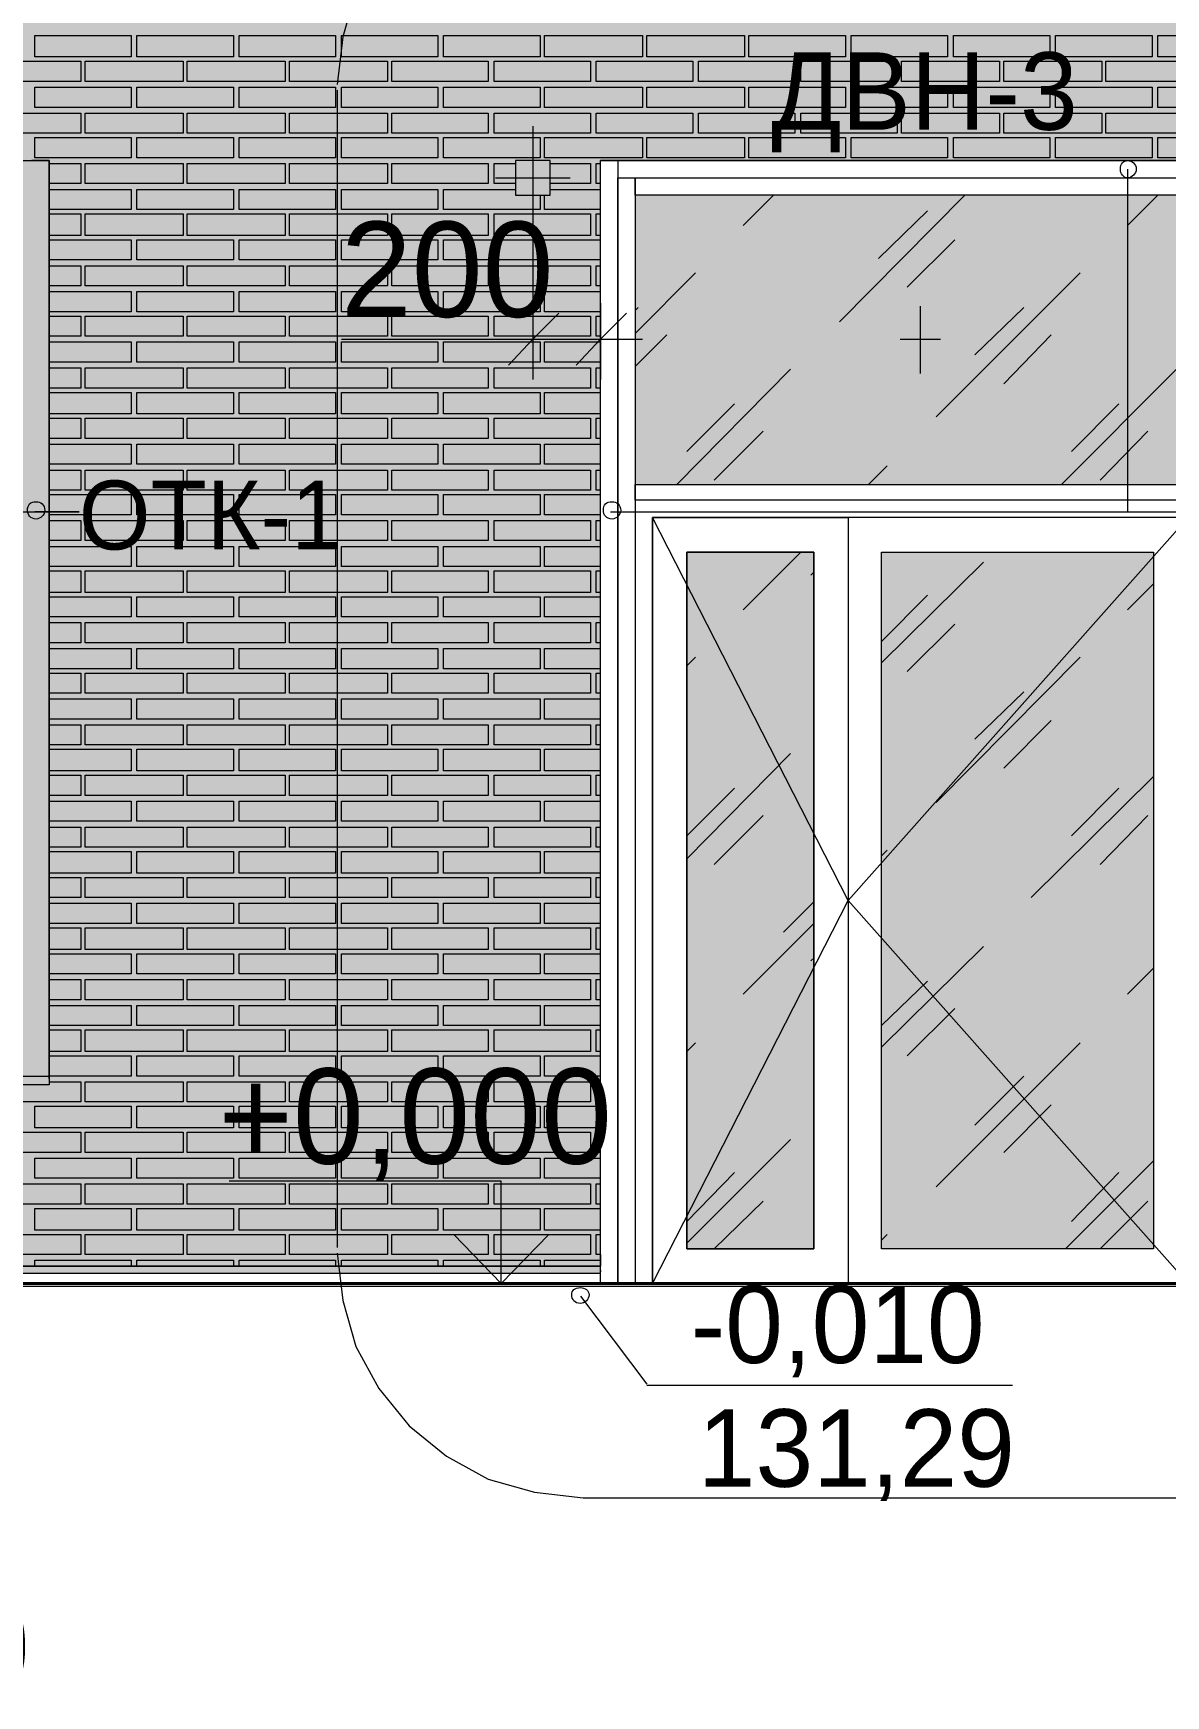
# Model space of a CAD drawing. Header units: millimetres. Extents: x -28928 to 100580, y -22867 to 36490.
# Drawn here: x 43596 to 46924, y -5976 to -1090 of the extents above; entities that cross this region are included whole.
import ezdxf

# ---------------------------------------------------------------- set-up
doc = ezdxf.new("R2010")
doc.units = ezdxf.units.MM
doc.layers.add('PDF _Геометрия', color=7, linetype='Continuous', true_color=0x8f8e8d)
doc.layers.add('PDF _Сплошная заливка', color=7, linetype='Continuous', true_color=0xffffff)
doc.layers.add('PDF _Текст', color=7, linetype='Continuous')

msp = doc.modelspace()

# ---------------------------------------------------------------- hatches: boundary and pattern name
at = {"layer": 'PDF _Сплошная заливка', "true_color": 0xdcd6cf, "transparency": 33554559}
h = msp.add_hatch(color=254, dxfattribs=at)
h.paths.add_polyline_path([(29617.6, 1544.1), (29617.6, 9028.4), (29486.4, 9028.4), (29486.4, 1544.1)])
h.paths.add_polyline_path([(47137.2, -1464), (47137.2, -4713.2), (55763.7, -4713.2), (55763.7, 1455.3), (29617.6, 1455.3), (29617.6, 1523), (29486.4, 1523), (29486.4, -4713.2), (45263, -4713.2), (45263, -1464)])
at = {"layer": 'PDF _Сплошная заливка', "true_color": 0xa48f7a, "transparency": 33554559}
h = msp.add_hatch(color=252, dxfattribs=at)
h.paths.add_polyline_path([(-7486.3, -4734.3), (-7486.3, -4713.2), (-9576.3, -4713.2), (-9576.3, -4734.3)])
h.paths.add_polyline_path([(-7168.9, -4713.2), (-7168.9, -4734.3), (45263, -4734.3), (45263, -4713.2)])

# ---------------------------------------------------------------- linework, layer by layer
at = {"layer": 'PDF _Геометрия', "color": 7, "lineweight": 9}
for points in [[(45263, -4713.2), (-7168.9, -4713.2), (4931.1, -4713.2), (-7168.9, -4713.2), (4931.1, -4713.2), (4931.1, 9028.4), (4931.1, -4764)], [(45263, -4679.3), (45263, -4713.2), (29486.4, -4713.2), (45263, -4713.2), (45263, -1464), (47137.2, -1464), (47137.2, -4713.2), (55763.7, -4713.2), (56851.1, -4713.2), (56851.1, -1464), (58251.4, -1464), (58251.4, -4713.2), (59499.5, -4713.2), (59499.5, -2005.5), (60798.4, -2005.5), (60798.4, -4713.2), (70224.5, -4713.2), (70224.5, -1464), (74070.3, -1464), (74070.3, -4713.2), (82294.9, -4713.2), (82316.1, -4713.2), (82316.1, 9028.4)], [(62803.7, -1239.7), (62786.8, -1100.1), (62748.7, -964.7), (62681.1, -837.8), (62592.2, -727.8), (62482.2, -639), (62359.5, -575.5), (62224.1, -533.2), (62080.3, -520.5), (45212.2, -520.5), (45068.4, -533.2), (44933, -575.5), (44810.3, -639), (44700.3, -727.8), (44611.4, -837.8), (44543.7, -964.7), (44505.7, -1100.1), (44488.7, -1239.7)], [(44488.7, -1256.6), (44488.7, -4658.2)], [(45064.1, -1362.4), (45064.1, -1662.8), (45064.1, -1988.6), (45064.1, -2107)], [(41840.3, -1464), (43642.6, -1464), (43642.6, -4163.2), (43642.6, -4087), (43642.6, -2813.6), (43642.6, -1540.1), (43642.6, -1464), (43591.8, -1464)], [(47137.2, -1464), (45263, -1464), (45313.7, -1464), (45313.7, -1540.1), (45313.7, -2441.3), (45313.7, -4764), (45313.7, -2441.3), (45313.7, -1514.7), (45364.5, -1514.7), (45364.5, -2441.3), (45364.5, -4764), (45313.7, -4764), (45263, -4764), (45263, -2441.3), (45263, -1540.1), (45263, -1464)], [(47065.3, -1464), (45339.1, -1464), (45313.7, -1464), (45313.7, -1514.7), (45339.1, -1514.7), (47065.3, -1514.7)], [(43312.6, -1489.3), (43312.6, -2496.3), (43731.4, -2496.3), (43600.3, -2496.3)], [(44954.1, -1514.7), (45174.1, -1514.7)], [(46811.4, -1489.3), (46811.4, -2496.3), (47230.3, -2496.3), (47099.1, -2496.3)], [(45681.8, -1654.3), (45770.7, -1565.5)], [(45965.3, -1937.8), (46333.4, -1565.5)], [(46079.5, -1751.6), (46223.4, -1612)], [(46811.4, -1654.3), (46900.3, -1565.5)], [(46164.1, -1836.3), (46303.7, -1696.6)], [(45364.5, -1971.6), (45542.2, -1794)], [(46248.7, -2217), (46671.8, -1794)], [(45263, -1882.8), (45263, -1988.6), (45263, -2107)], [(45364.5, -1904), (45373, -1895.5)], [(46202.2, -1891.3), (46202.2, -2090.1)], [(46363, -2035.1), (46506.8, -1895.5)], [(44501.4, -1988.6), (44975.3, -1988.6), (45165.7, -1988.6)], [(44945.7, -1988.6), (45385.7, -1988.6)], [(45364.5, -2069), (45457.6, -1975.9)], [(46143, -1988.6), (46261.4, -1988.6)], [(46447.6, -2119.7), (46587.2, -1975.9)], [(45487.2, -2415.9), (45821.4, -2077.4)], [(46616.8, -2415.9), (46955.3, -2077.4)], [(45516.8, -2318.6), (45656.4, -2179)], [(46646.4, -2318.6), (46786.1, -2179)], [(45597.2, -2403.2), (45741.1, -2259.3)], [(46731.1, -2403.2), (46870.7, -2259.3)], [(46049.9, -2415.9), (46104.9, -2360.9)], [(41857.2, -2496.3), (43731.4, -2496.3)], [(45292.6, -2496.3), (47230.3, -2496.3)], [(46989.1, -2513.2), (45990.7, -3638.6), (46989.1, -4764), (46989.1, -2513.2), (45415.3, -2513.2), (45415.3, -4764), (45415.3, -2513.2), (45990.7, -2513.2), (45990.7, -4764), (45415.3, -4764), (45990.7, -3638.6), (45415.3, -2513.2)], [(45681.8, -2784), (45851.1, -2614.7)], [(45880.7, -2682.4), (45889.1, -2674)], [(46088, -2940.5), (46388.4, -2644.3)], [(46811.4, -2784), (46887.6, -2707.8)], [(46088, -2877), (46223.4, -2741.6)], [(46164.1, -2965.9), (46303.7, -2826.3)], [(45516.8, -2949), (45542.2, -2923.6)], [(46248.7, -3350.9), (46671.8, -2923.6)], [(46363, -3164.7), (46506.8, -3025.1)], [(46447.6, -3249.3), (46587.2, -3109.7)], [(45516.8, -3515.9), (45821.4, -3207)], [(45516.8, -3448.2), (45656.4, -3308.6)], [(46528, -3630.1), (46887.6, -3274.7)], [(46646.4, -3448.2), (46786.1, -3308.6)], [(45597.2, -3532.8), (45741.1, -3389)], [(46731.1, -3532.8), (46870.7, -3389)], [(46088, -3507.4), (46104.9, -3490.5)], [(45800.3, -3731.6), (45889.1, -3642.8)], [(45681.8, -3913.6), (45889.1, -3706.3)], [(45880.7, -3816.3), (45889.1, -3807.8)], [(46088, -4070.1), (46388.4, -3774)], [(46811.4, -3913.6), (46887.6, -3837.4)], [(46088, -4006.6), (46223.4, -3875.5)], [(46164.1, -4095.5), (46303.7, -3955.9)], [(45516.8, -4082.8), (45542.2, -4057.4)], [(46248.7, -4480.5), (46671.8, -4057.4)], [(43642.6, -4150.5), (43642.6, -4154.7), (43642.6, -4180.1), (41840.3, -4180.1), (41840.3, -4154.7), (41840.3, -4150.5)], [(41840.3, -4154.7), (43642.6, -4154.7)], [(43642.6, -4171.6), (43642.6, -4175.9)], [(46363, -4298.6), (46506.8, -4154.7)], [(46447.6, -4379), (46587.2, -4239.3)], [(45516.8, -4645.5), (45821.4, -4340.9)], [(45516.8, -4582), (45656.4, -4438.2)], [(46629.5, -4662.4), (46887.6, -4404.3)], [(46646.4, -4582), (46786.1, -4438.2)], [(45364.5, -4764), (45102.2, -4764), (44971.1, -4764), (44971.1, -4463.6), (44171.4, -4463.6)], [(45597.2, -4662.4), (45741.1, -4522.8)], [(46731.1, -4662.4), (46870.7, -4522.8)], [(46088, -4637), (46104.9, -4620.1)], [(44488.7, -4675.1), (44505.7, -4814.7), (44543.7, -4950.1), (44611.4, -5072.8), (44700.3, -5182.8), (44810.3, -5271.6), (44933, -5339.3), (45068.4, -5377.4), (45212.2, -5394.3), (62080.3, -5394.3), (62224.1, -5377.4), (62359.5, -5339.3), (62482.2, -5271.6), (62592.2, -5182.8), (62681.1, -5072.8), (62748.7, -4950.1), (62786.8, -4814.7), (62803.7, -4675.1)], [(-7168.9, -4734.3), (45263, -4734.3), (45263, -4713.2), (29486.4, -4713.2), (29486.4, -5491.6), (29486.4, -5610.1)], [(45263, -4725.9), (45263, -4730.1)], [(-23144.3, -4772.4), (84689.5, -4772.4)], [(45123.4, -4764), (44823, -4764)], [(45203.7, -4802), (45398.4, -5060.1)], [(46473, -5064.3), (45398.4, -5064.3)]]:
    msp.add_lwpolyline(points, dxfattribs=at)
at = {"layer": 'PDF _Геометрия', "lineweight": 9}
for points in [[(43883.7, -1159.3), (43744.1, -1159.3), (43600.3, -1159.3), (43600.3, -1095.9), (43744.1, -1095.9), (43883.7, -1095.9)], [(44184.1, -1159.3), (44044.5, -1159.3), (43900.7, -1159.3), (43900.7, -1095.9), (44044.5, -1095.9), (44184.1, -1095.9)], [(44484.5, -1159.3), (44340.7, -1159.3), (44201.1, -1159.3), (44201.1, -1095.9), (44340.7, -1095.9), (44484.5, -1095.9)], [(44784.9, -1159.3), (44641.1, -1159.3), (44501.4, -1159.3), (44501.4, -1095.9), (44641.1, -1095.9), (44784.9, -1095.9)], [(45085.3, -1159.3), (44941.4, -1159.3), (44801.8, -1159.3), (44801.8, -1095.9), (44941.4, -1095.9), (45085.3, -1095.9)], [(45385.7, -1159.3), (45241.8, -1159.3), (45098, -1159.3), (45098, -1095.9), (45241.8, -1095.9), (45385.7, -1095.9)], [(45686.1, -1159.3), (45542.2, -1159.3), (45398.4, -1159.3), (45398.4, -1095.9), (45542.2, -1095.9), (45686.1, -1095.9)], [(45982.2, -1159.3), (45842.6, -1159.3), (45698.7, -1159.3), (45698.7, -1095.9), (45842.6, -1095.9), (45982.2, -1095.9)], [(46282.6, -1159.3), (46143, -1159.3), (45999.1, -1159.3), (45999.1, -1095.9), (46143, -1095.9), (46282.6, -1095.9)], [(46583, -1159.3), (46439.1, -1159.3), (46299.5, -1159.3), (46299.5, -1095.9), (46439.1, -1095.9), (46583, -1095.9)], [(46883.4, -1159.3), (46739.5, -1159.3), (46599.9, -1159.3), (46599.9, -1095.9), (46739.5, -1095.9), (46883.4, -1095.9)], [(47183.7, -1159.3), (47039.9, -1159.3), (46900.3, -1159.3), (46900.3, -1095.9), (47039.9, -1095.9), (47183.7, -1095.9)], [(43735.7, -1172), (43735.7, -1231.3), (43452.2, -1231.3), (43452.2, -1172)], [(44036.1, -1172), (44036.1, -1231.3), (43748.4, -1231.3), (43748.4, -1172)], [(44336.4, -1172), (44336.4, -1231.3), (44048.7, -1231.3), (44048.7, -1172)], [(44636.8, -1172), (44636.8, -1231.3), (44349.1, -1231.3), (44349.1, -1172)], [(44933, -1172), (44933, -1231.3), (44649.5, -1231.3), (44649.5, -1172)], [(45233.4, -1172), (45233.4, -1231.3), (44949.9, -1231.3), (44949.9, -1172)], [(45533.7, -1172), (45533.7, -1231.3), (45250.3, -1231.3), (45250.3, -1172)], [(45834.1, -1172), (45834.1, -1231.3), (45550.7, -1231.3), (45550.7, -1172)], [(46134.5, -1172), (46134.5, -1231.3), (45851.1, -1231.3), (45851.1, -1172)], [(46434.9, -1172), (46434.9, -1231.3), (46147.2, -1231.3), (46147.2, -1172)], [(46735.3, -1172), (46735.3, -1231.3), (46447.6, -1231.3), (46447.6, -1172)], [(47031.4, -1172), (47031.4, -1231.3), (46748, -1231.3), (46748, -1172)], [(43883.7, -1307.4), (43744.1, -1307.4), (43600.3, -1307.4), (43600.3, -1248.2), (43744.1, -1248.2), (43883.7, -1248.2)], [(44184.1, -1307.4), (44044.5, -1307.4), (43900.7, -1307.4), (43900.7, -1248.2), (44044.5, -1248.2), (44184.1, -1248.2)], [(44484.5, -1307.4), (44340.7, -1307.4), (44201.1, -1307.4), (44201.1, -1248.2), (44340.7, -1248.2), (44484.5, -1248.2)], [(44784.9, -1307.4), (44641.1, -1307.4), (44501.4, -1307.4), (44501.4, -1248.2), (44641.1, -1248.2), (44784.9, -1248.2)], [(45085.3, -1307.4), (44941.4, -1307.4), (44801.8, -1307.4), (44801.8, -1248.2), (44941.4, -1248.2), (45085.3, -1248.2)], [(45385.7, -1307.4), (45241.8, -1307.4), (45098, -1307.4), (45098, -1248.2), (45241.8, -1248.2), (45385.7, -1248.2)], [(45686.1, -1307.4), (45542.2, -1307.4), (45398.4, -1307.4), (45398.4, -1248.2), (45542.2, -1248.2), (45686.1, -1248.2)], [(45982.2, -1307.4), (45842.6, -1307.4), (45698.7, -1307.4), (45698.7, -1248.2), (45842.6, -1248.2), (45982.2, -1248.2)], [(46282.6, -1307.4), (46143, -1307.4), (45999.1, -1307.4), (45999.1, -1248.2), (46143, -1248.2), (46282.6, -1248.2)], [(46583, -1307.4), (46439.1, -1307.4), (46299.5, -1307.4), (46299.5, -1248.2), (46439.1, -1248.2), (46583, -1248.2)], [(46883.4, -1307.4), (46739.5, -1307.4), (46599.9, -1307.4), (46599.9, -1248.2), (46739.5, -1248.2), (46883.4, -1248.2)], [(47183.7, -1307.4), (47039.9, -1307.4), (46900.3, -1307.4), (46900.3, -1248.2), (47039.9, -1248.2), (47183.7, -1248.2)], [(43735.7, -1324.3), (43735.7, -1383.6), (43452.2, -1383.6), (43452.2, -1324.3)], [(44036.1, -1324.3), (44036.1, -1383.6), (43748.4, -1383.6), (43748.4, -1324.3)], [(44336.4, -1324.3), (44336.4, -1383.6), (44048.7, -1383.6), (44048.7, -1324.3)], [(44636.8, -1324.3), (44636.8, -1383.6), (44349.1, -1383.6), (44349.1, -1324.3)], [(44933, -1324.3), (44933, -1383.6), (44649.5, -1383.6), (44649.5, -1324.3)], [(45233.4, -1324.3), (45233.4, -1383.6), (44949.9, -1383.6), (44949.9, -1324.3)], [(45533.7, -1324.3), (45533.7, -1383.6), (45250.3, -1383.6), (45250.3, -1324.3)], [(45834.1, -1324.3), (45834.1, -1383.6), (45550.7, -1383.6), (45550.7, -1324.3)], [(46134.5, -1324.3), (46134.5, -1383.6), (45851.1, -1383.6), (45851.1, -1324.3)], [(46434.9, -1324.3), (46434.9, -1383.6), (46147.2, -1383.6), (46147.2, -1324.3)], [(46735.3, -1324.3), (46735.3, -1383.6), (46447.6, -1383.6), (46447.6, -1324.3)], [(47031.4, -1324.3), (47031.4, -1383.6), (46748, -1383.6), (46748, -1324.3)], [(43883.7, -1455.5), (43744.1, -1455.5), (43600.3, -1455.5), (43600.3, -1396.3), (43744.1, -1396.3), (43883.7, -1396.3)], [(44184.1, -1455.5), (44044.5, -1455.5), (43900.7, -1455.5), (43900.7, -1396.3), (44044.5, -1396.3), (44184.1, -1396.3)], [(44484.5, -1455.5), (44340.7, -1455.5), (44201.1, -1455.5), (44201.1, -1396.3), (44340.7, -1396.3), (44484.5, -1396.3)], [(44784.9, -1455.5), (44641.1, -1455.5), (44501.4, -1455.5), (44501.4, -1396.3), (44641.1, -1396.3), (44784.9, -1396.3)], [(45085.3, -1455.5), (44941.4, -1455.5), (44801.8, -1455.5), (44801.8, -1396.3), (44941.4, -1396.3), (45085.3, -1396.3)], [(45385.7, -1455.5), (45241.8, -1455.5), (45098, -1455.5), (45098, -1396.3), (45241.8, -1396.3), (45385.7, -1396.3)], [(45686.1, -1455.5), (45542.2, -1455.5), (45398.4, -1455.5), (45398.4, -1396.3), (45542.2, -1396.3), (45686.1, -1396.3)], [(45982.2, -1455.5), (45842.6, -1455.5), (45698.7, -1455.5), (45698.7, -1396.3), (45842.6, -1396.3), (45982.2, -1396.3)], [(46282.6, -1455.5), (46143, -1455.5), (45999.1, -1455.5), (45999.1, -1396.3), (46143, -1396.3), (46282.6, -1396.3)], [(46583, -1455.5), (46439.1, -1455.5), (46299.5, -1455.5), (46299.5, -1396.3), (46439.1, -1396.3), (46583, -1396.3)], [(46883.4, -1455.5), (46739.5, -1455.5), (46599.9, -1455.5), (46599.9, -1396.3), (46739.5, -1396.3), (46883.4, -1396.3)], [(47183.7, -1455.5), (47039.9, -1455.5), (46900.3, -1455.5), (46900.3, -1396.3), (47039.9, -1396.3), (47183.7, -1396.3)], [(44036.1, -1472.4), (44036.1, -1531.6), (43748.4, -1531.6), (43748.4, -1472.4)], [(44336.4, -1472.4), (44336.4, -1531.6), (44048.7, -1531.6), (44048.7, -1472.4)], [(44636.8, -1472.4), (44636.8, -1531.6), (44349.1, -1531.6), (44349.1, -1472.4)], [(44933, -1472.4), (44933, -1531.6), (44649.5, -1531.6), (44649.5, -1472.4)], [(44184.1, -1607.8), (44044.5, -1607.8), (43900.7, -1607.8), (43900.7, -1548.6), (44044.5, -1548.6), (44184.1, -1548.6)], [(44484.5, -1607.8), (44340.7, -1607.8), (44201.1, -1607.8), (44201.1, -1548.6), (44340.7, -1548.6), (44484.5, -1548.6)], [(44784.9, -1607.8), (44641.1, -1607.8), (44501.4, -1607.8), (44501.4, -1548.6), (44641.1, -1548.6), (44784.9, -1548.6)], [(44036.1, -1620.5), (44036.1, -1684), (43748.4, -1684), (43748.4, -1620.5)], [(44336.4, -1620.5), (44336.4, -1684), (44048.7, -1684), (44048.7, -1620.5)], [(44636.8, -1620.5), (44636.8, -1684), (44349.1, -1684), (44349.1, -1620.5)], [(44933, -1620.5), (44933, -1684), (44649.5, -1684), (44649.5, -1620.5)], [(45233.4, -1620.5), (45233.4, -1684), (44949.9, -1684), (44949.9, -1620.5)], [(44184.1, -1755.9), (44044.5, -1755.9), (43900.7, -1755.9), (43900.7, -1696.6), (44044.5, -1696.6), (44184.1, -1696.6)], [(44484.5, -1755.9), (44340.7, -1755.9), (44201.1, -1755.9), (44201.1, -1696.6), (44340.7, -1696.6), (44484.5, -1696.6)], [(44784.9, -1755.9), (44641.1, -1755.9), (44501.4, -1755.9), (44501.4, -1696.6), (44641.1, -1696.6), (44784.9, -1696.6)], [(45085.3, -1755.9), (44941.4, -1755.9), (44801.8, -1755.9), (44801.8, -1696.6), (44941.4, -1696.6), (45085.3, -1696.6)], [(44036.1, -1772.8), (44036.1, -1832), (43748.4, -1832), (43748.4, -1772.8)], [(44336.4, -1772.8), (44336.4, -1832), (44048.7, -1832), (44048.7, -1772.8)], [(44636.8, -1772.8), (44636.8, -1832), (44349.1, -1832), (44349.1, -1772.8)], [(44933, -1772.8), (44933, -1832), (44649.5, -1832), (44649.5, -1772.8)], [(45233.4, -1772.8), (45233.4, -1832), (44949.9, -1832), (44949.9, -1772.8)], [(44184.1, -1908.2), (44044.5, -1908.2), (43900.7, -1908.2), (43900.7, -1849), (44044.5, -1849), (44184.1, -1849)], [(44484.5, -1908.2), (44340.7, -1908.2), (44201.1, -1908.2), (44201.1, -1849), (44340.7, -1849), (44484.5, -1849)], [(44784.9, -1908.2), (44641.1, -1908.2), (44501.4, -1908.2), (44501.4, -1849), (44641.1, -1849), (44784.9, -1849)], [(45085.3, -1908.2), (44941.4, -1908.2), (44801.8, -1908.2), (44801.8, -1849), (44941.4, -1849), (45085.3, -1849)], [(44036.1, -1920.9), (44036.1, -1980.1), (43748.4, -1980.1), (43748.4, -1920.9)], [(44336.4, -1920.9), (44336.4, -1980.1), (44048.7, -1980.1), (44048.7, -1920.9)], [(44636.8, -1920.9), (44636.8, -1980.1), (44349.1, -1980.1), (44349.1, -1920.9)], [(44933, -1920.9), (44933, -1980.1), (44649.5, -1980.1), (44649.5, -1920.9)], [(45233.4, -1920.9), (45233.4, -1980.1), (44949.9, -1980.1), (44949.9, -1920.9)], [(44184.1, -2056.3), (44044.5, -2056.3), (43900.7, -2056.3), (43900.7, -1997), (44044.5, -1997), (44184.1, -1997)], [(44484.5, -2056.3), (44340.7, -2056.3), (44201.1, -2056.3), (44201.1, -1997), (44340.7, -1997), (44484.5, -1997)], [(44784.9, -2056.3), (44641.1, -2056.3), (44501.4, -2056.3), (44501.4, -1997), (44641.1, -1997), (44784.9, -1997)], [(45085.3, -2056.3), (44941.4, -2056.3), (44801.8, -2056.3), (44801.8, -1997), (44941.4, -1997), (45085.3, -1997)], [(44036.1, -2073.2), (44036.1, -2132.4), (43748.4, -2132.4), (43748.4, -2073.2)], [(44336.4, -2073.2), (44336.4, -2132.4), (44048.7, -2132.4), (44048.7, -2073.2)], [(44636.8, -2073.2), (44636.8, -2132.4), (44349.1, -2132.4), (44349.1, -2073.2)], [(44933, -2073.2), (44933, -2132.4), (44649.5, -2132.4), (44649.5, -2073.2)], [(45233.4, -2073.2), (45233.4, -2132.4), (44949.9, -2132.4), (44949.9, -2073.2)], [(44184.1, -2208.6), (44044.5, -2208.6), (43900.7, -2208.6), (43900.7, -2145.1), (44044.5, -2145.1), (44184.1, -2145.1)], [(44484.5, -2208.6), (44340.7, -2208.6), (44201.1, -2208.6), (44201.1, -2145.1), (44340.7, -2145.1), (44484.5, -2145.1)], [(44784.9, -2208.6), (44641.1, -2208.6), (44501.4, -2208.6), (44501.4, -2145.1), (44641.1, -2145.1), (44784.9, -2145.1)], [(45085.3, -2208.6), (44941.4, -2208.6), (44801.8, -2208.6), (44801.8, -2145.1), (44941.4, -2145.1), (45085.3, -2145.1)], [(44036.1, -2221.3), (44036.1, -2280.5), (43748.4, -2280.5), (43748.4, -2221.3)], [(44336.4, -2221.3), (44336.4, -2280.5), (44048.7, -2280.5), (44048.7, -2221.3)], [(44636.8, -2221.3), (44636.8, -2280.5), (44349.1, -2280.5), (44349.1, -2221.3)], [(44933, -2221.3), (44933, -2280.5), (44649.5, -2280.5), (44649.5, -2221.3)], [(45233.4, -2221.3), (45233.4, -2280.5), (44949.9, -2280.5), (44949.9, -2221.3)], [(44184.1, -2356.6), (44044.5, -2356.6), (43900.7, -2356.6), (43900.7, -2297.4), (44044.5, -2297.4), (44184.1, -2297.4)], [(44484.5, -2356.6), (44340.7, -2356.6), (44201.1, -2356.6), (44201.1, -2297.4), (44340.7, -2297.4), (44484.5, -2297.4)], [(44784.9, -2356.6), (44641.1, -2356.6), (44501.4, -2356.6), (44501.4, -2297.4), (44641.1, -2297.4), (44784.9, -2297.4)], [(45085.3, -2356.6), (44941.4, -2356.6), (44801.8, -2356.6), (44801.8, -2297.4), (44941.4, -2297.4), (45085.3, -2297.4)], [(44036.1, -2373.6), (44036.1, -2432.8), (43748.4, -2432.8), (43748.4, -2373.6)], [(44336.4, -2373.6), (44336.4, -2432.8), (44048.7, -2432.8), (44048.7, -2373.6)], [(44636.8, -2373.6), (44636.8, -2432.8), (44349.1, -2432.8), (44349.1, -2373.6)], [(44933, -2373.6), (44933, -2432.8), (44649.5, -2432.8), (44649.5, -2373.6)], [(45233.4, -2373.6), (45233.4, -2432.8), (44949.9, -2432.8), (44949.9, -2373.6)], [(44184.1, -2504.7), (44044.5, -2504.7), (43900.7, -2504.7), (43900.7, -2445.5), (44044.5, -2445.5), (44184.1, -2445.5)], [(44484.5, -2504.7), (44340.7, -2504.7), (44201.1, -2504.7), (44201.1, -2445.5), (44340.7, -2445.5), (44484.5, -2445.5)], [(44784.9, -2504.7), (44641.1, -2504.7), (44501.4, -2504.7), (44501.4, -2445.5), (44641.1, -2445.5), (44784.9, -2445.5)], [(45085.3, -2504.7), (44941.4, -2504.7), (44801.8, -2504.7), (44801.8, -2445.5), (44941.4, -2445.5), (45085.3, -2445.5)], [(44036.1, -2521.6), (44036.1, -2580.9), (43748.4, -2580.9), (43748.4, -2521.6)], [(44336.4, -2521.6), (44336.4, -2580.9), (44048.7, -2580.9), (44048.7, -2521.6)], [(44636.8, -2521.6), (44636.8, -2580.9), (44349.1, -2580.9), (44349.1, -2521.6)], [(44933, -2521.6), (44933, -2580.9), (44649.5, -2580.9), (44649.5, -2521.6)], [(45233.4, -2521.6), (45233.4, -2580.9), (44949.9, -2580.9), (44949.9, -2521.6)], [(44184.1, -2657), (44044.5, -2657), (43900.7, -2657), (43900.7, -2597.8), (44044.5, -2597.8), (44184.1, -2597.8)], [(44484.5, -2657), (44340.7, -2657), (44201.1, -2657), (44201.1, -2597.8), (44340.7, -2597.8), (44484.5, -2597.8)], [(44784.9, -2657), (44641.1, -2657), (44501.4, -2657), (44501.4, -2597.8), (44641.1, -2597.8), (44784.9, -2597.8)], [(45085.3, -2657), (44941.4, -2657), (44801.8, -2657), (44801.8, -2597.8), (44941.4, -2597.8), (45085.3, -2597.8)], [(44036.1, -2669.7), (44036.1, -2733.2), (43748.4, -2733.2), (43748.4, -2669.7)], [(44336.4, -2669.7), (44336.4, -2733.2), (44048.7, -2733.2), (44048.7, -2669.7)], [(44636.8, -2669.7), (44636.8, -2733.2), (44349.1, -2733.2), (44349.1, -2669.7)], [(44933, -2669.7), (44933, -2733.2), (44649.5, -2733.2), (44649.5, -2669.7)], [(45233.4, -2669.7), (45233.4, -2733.2), (44949.9, -2733.2), (44949.9, -2669.7)], [(44184.1, -2805.1), (44044.5, -2805.1), (43900.7, -2805.1), (43900.7, -2745.9), (44044.5, -2745.9), (44184.1, -2745.9)], [(44484.5, -2805.1), (44340.7, -2805.1), (44201.1, -2805.1), (44201.1, -2745.9), (44340.7, -2745.9), (44484.5, -2745.9)], [(44784.9, -2805.1), (44641.1, -2805.1), (44501.4, -2805.1), (44501.4, -2745.9), (44641.1, -2745.9), (44784.9, -2745.9)], [(45085.3, -2805.1), (44941.4, -2805.1), (44801.8, -2805.1), (44801.8, -2745.9), (44941.4, -2745.9), (45085.3, -2745.9)], [(44036.1, -2822), (44036.1, -2881.3), (43748.4, -2881.3), (43748.4, -2822)], [(44336.4, -2822), (44336.4, -2881.3), (44048.7, -2881.3), (44048.7, -2822)], [(44636.8, -2822), (44636.8, -2881.3), (44349.1, -2881.3), (44349.1, -2822)], [(44933, -2822), (44933, -2881.3), (44649.5, -2881.3), (44649.5, -2822)], [(45233.4, -2822), (45233.4, -2881.3), (44949.9, -2881.3), (44949.9, -2822)], [(44184.1, -2957.4), (44044.5, -2957.4), (43900.7, -2957.4), (43900.7, -2898.2), (44044.5, -2898.2), (44184.1, -2898.2)], [(44484.5, -2957.4), (44340.7, -2957.4), (44201.1, -2957.4), (44201.1, -2898.2), (44340.7, -2898.2), (44484.5, -2898.2)], [(44784.9, -2957.4), (44641.1, -2957.4), (44501.4, -2957.4), (44501.4, -2898.2), (44641.1, -2898.2), (44784.9, -2898.2)], [(45085.3, -2957.4), (44941.4, -2957.4), (44801.8, -2957.4), (44801.8, -2898.2), (44941.4, -2898.2), (45085.3, -2898.2)], [(44036.1, -2970.1), (44036.1, -3029.3), (43748.4, -3029.3), (43748.4, -2970.1)], [(44336.4, -2970.1), (44336.4, -3029.3), (44048.7, -3029.3), (44048.7, -2970.1)], [(44636.8, -2970.1), (44636.8, -3029.3), (44349.1, -3029.3), (44349.1, -2970.1)], [(44933, -2970.1), (44933, -3029.3), (44649.5, -3029.3), (44649.5, -2970.1)], [(45233.4, -2970.1), (45233.4, -3029.3), (44949.9, -3029.3), (44949.9, -2970.1)], [(44184.1, -3105.5), (44044.5, -3105.5), (43900.7, -3105.5), (43900.7, -3046.3), (44044.5, -3046.3), (44184.1, -3046.3)], [(44484.5, -3105.5), (44340.7, -3105.5), (44201.1, -3105.5), (44201.1, -3046.3), (44340.7, -3046.3), (44484.5, -3046.3)], [(44784.9, -3105.5), (44641.1, -3105.5), (44501.4, -3105.5), (44501.4, -3046.3), (44641.1, -3046.3), (44784.9, -3046.3)], [(45085.3, -3105.5), (44941.4, -3105.5), (44801.8, -3105.5), (44801.8, -3046.3), (44941.4, -3046.3), (45085.3, -3046.3)], [(44036.1, -3122.4), (44036.1, -3181.6), (43748.4, -3181.6), (43748.4, -3122.4)], [(44336.4, -3122.4), (44336.4, -3181.6), (44048.7, -3181.6), (44048.7, -3122.4)], [(44636.8, -3122.4), (44636.8, -3181.6), (44349.1, -3181.6), (44349.1, -3122.4)], [(44933, -3122.4), (44933, -3181.6), (44649.5, -3181.6), (44649.5, -3122.4)], [(45233.4, -3122.4), (45233.4, -3181.6), (44949.9, -3181.6), (44949.9, -3122.4)], [(44184.1, -3257.8), (44044.5, -3257.8), (43900.7, -3257.8), (43900.7, -3194.3), (44044.5, -3194.3), (44184.1, -3194.3)], [(44484.5, -3257.8), (44340.7, -3257.8), (44201.1, -3257.8), (44201.1, -3194.3), (44340.7, -3194.3), (44484.5, -3194.3)], [(44784.9, -3257.8), (44641.1, -3257.8), (44501.4, -3257.8), (44501.4, -3194.3), (44641.1, -3194.3), (44784.9, -3194.3)], [(45085.3, -3257.8), (44941.4, -3257.8), (44801.8, -3257.8), (44801.8, -3194.3), (44941.4, -3194.3), (45085.3, -3194.3)], [(44036.1, -3270.5), (44036.1, -3329.7), (43748.4, -3329.7), (43748.4, -3270.5)], [(44336.4, -3270.5), (44336.4, -3329.7), (44048.7, -3329.7), (44048.7, -3270.5)], [(44636.8, -3270.5), (44636.8, -3329.7), (44349.1, -3329.7), (44349.1, -3270.5)], [(44933, -3270.5), (44933, -3329.7), (44649.5, -3329.7), (44649.5, -3270.5)], [(45233.4, -3270.5), (45233.4, -3329.7), (44949.9, -3329.7), (44949.9, -3270.5)], [(44184.1, -3405.9), (44044.5, -3405.9), (43900.7, -3405.9), (43900.7, -3346.6), (44044.5, -3346.6), (44184.1, -3346.6)], [(44484.5, -3405.9), (44340.7, -3405.9), (44201.1, -3405.9), (44201.1, -3346.6), (44340.7, -3346.6), (44484.5, -3346.6)], [(44784.9, -3405.9), (44641.1, -3405.9), (44501.4, -3405.9), (44501.4, -3346.6), (44641.1, -3346.6), (44784.9, -3346.6)], [(45085.3, -3405.9), (44941.4, -3405.9), (44801.8, -3405.9), (44801.8, -3346.6), (44941.4, -3346.6), (45085.3, -3346.6)], [(44036.1, -3422.8), (44036.1, -3482), (43748.4, -3482), (43748.4, -3422.8)], [(44336.4, -3422.8), (44336.4, -3482), (44048.7, -3482), (44048.7, -3422.8)], [(44636.8, -3422.8), (44636.8, -3482), (44349.1, -3482), (44349.1, -3422.8)], [(44933, -3422.8), (44933, -3482), (44649.5, -3482), (44649.5, -3422.8)], [(45233.4, -3422.8), (45233.4, -3482), (44949.9, -3482), (44949.9, -3422.8)], [(44184.1, -3558.2), (44044.5, -3558.2), (43900.7, -3558.2), (43900.7, -3494.7), (44044.5, -3494.7), (44184.1, -3494.7)], [(44484.5, -3558.2), (44340.7, -3558.2), (44201.1, -3558.2), (44201.1, -3494.7), (44340.7, -3494.7), (44484.5, -3494.7)], [(44784.9, -3558.2), (44641.1, -3558.2), (44501.4, -3558.2), (44501.4, -3494.7), (44641.1, -3494.7), (44784.9, -3494.7)], [(45085.3, -3558.2), (44941.4, -3558.2), (44801.8, -3558.2), (44801.8, -3494.7), (44941.4, -3494.7), (45085.3, -3494.7)], [(44036.1, -3570.9), (44036.1, -3630.1), (43748.4, -3630.1), (43748.4, -3570.9)], [(44336.4, -3570.9), (44336.4, -3630.1), (44048.7, -3630.1), (44048.7, -3570.9)], [(44636.8, -3570.9), (44636.8, -3630.1), (44349.1, -3630.1), (44349.1, -3570.9)], [(44933, -3570.9), (44933, -3630.1), (44649.5, -3630.1), (44649.5, -3570.9)], [(45233.4, -3570.9), (45233.4, -3630.1), (44949.9, -3630.1), (44949.9, -3570.9)], [(44184.1, -3706.3), (44044.5, -3706.3), (43900.7, -3706.3), (43900.7, -3647), (44044.5, -3647), (44184.1, -3647)], [(44484.5, -3706.3), (44340.7, -3706.3), (44201.1, -3706.3), (44201.1, -3647), (44340.7, -3647), (44484.5, -3647)], [(44784.9, -3706.3), (44641.1, -3706.3), (44501.4, -3706.3), (44501.4, -3647), (44641.1, -3647), (44784.9, -3647)], [(45085.3, -3706.3), (44941.4, -3706.3), (44801.8, -3706.3), (44801.8, -3647), (44941.4, -3647), (45085.3, -3647)], [(44036.1, -3719), (44036.1, -3782.4), (43748.4, -3782.4), (43748.4, -3719)], [(44336.4, -3719), (44336.4, -3782.4), (44048.7, -3782.4), (44048.7, -3719)], [(44636.8, -3719), (44636.8, -3782.4), (44349.1, -3782.4), (44349.1, -3719)], [(44933, -3719), (44933, -3782.4), (44649.5, -3782.4), (44649.5, -3719)], [(45233.4, -3719), (45233.4, -3782.4), (44949.9, -3782.4), (44949.9, -3719)], [(44184.1, -3854.3), (44044.5, -3854.3), (43900.7, -3854.3), (43900.7, -3795.1), (44044.5, -3795.1), (44184.1, -3795.1)], [(44484.5, -3854.3), (44340.7, -3854.3), (44201.1, -3854.3), (44201.1, -3795.1), (44340.7, -3795.1), (44484.5, -3795.1)], [(44784.9, -3854.3), (44641.1, -3854.3), (44501.4, -3854.3), (44501.4, -3795.1), (44641.1, -3795.1), (44784.9, -3795.1)], [(45085.3, -3854.3), (44941.4, -3854.3), (44801.8, -3854.3), (44801.8, -3795.1), (44941.4, -3795.1), (45085.3, -3795.1)], [(44036.1, -3871.3), (44036.1, -3930.5), (43748.4, -3930.5), (43748.4, -3871.3)], [(44336.4, -3871.3), (44336.4, -3930.5), (44048.7, -3930.5), (44048.7, -3871.3)], [(44636.8, -3871.3), (44636.8, -3930.5), (44349.1, -3930.5), (44349.1, -3871.3)], [(44933, -3871.3), (44933, -3930.5), (44649.5, -3930.5), (44649.5, -3871.3)], [(45233.4, -3871.3), (45233.4, -3930.5), (44949.9, -3930.5), (44949.9, -3871.3)], [(44184.1, -4006.6), (44044.5, -4006.6), (43900.7, -4006.6), (43900.7, -3947.4), (44044.5, -3947.4), (44184.1, -3947.4)], [(44484.5, -4006.6), (44340.7, -4006.6), (44201.1, -4006.6), (44201.1, -3947.4), (44340.7, -3947.4), (44484.5, -3947.4)], [(44784.9, -4006.6), (44641.1, -4006.6), (44501.4, -4006.6), (44501.4, -3947.4), (44641.1, -3947.4), (44784.9, -3947.4)], [(45085.3, -4006.6), (44941.4, -4006.6), (44801.8, -4006.6), (44801.8, -3947.4), (44941.4, -3947.4), (45085.3, -3947.4)], [(44036.1, -4019.3), (44036.1, -4082.8), (43748.4, -4082.8), (43748.4, -4019.3)], [(44336.4, -4019.3), (44336.4, -4082.8), (44048.7, -4082.8), (44048.7, -4019.3)], [(44636.8, -4019.3), (44636.8, -4082.8), (44349.1, -4082.8), (44349.1, -4019.3)], [(44933, -4019.3), (44933, -4082.8), (44649.5, -4082.8), (44649.5, -4019.3)], [(45233.4, -4019.3), (45233.4, -4082.8), (44949.9, -4082.8), (44949.9, -4019.3)], [(44184.1, -4154.7), (44044.5, -4154.7), (43900.7, -4154.7), (43900.7, -4095.5), (44044.5, -4095.5), (44184.1, -4095.5)], [(44484.5, -4154.7), (44340.7, -4154.7), (44201.1, -4154.7), (44201.1, -4095.5), (44340.7, -4095.5), (44484.5, -4095.5)], [(44784.9, -4154.7), (44641.1, -4154.7), (44501.4, -4154.7), (44501.4, -4095.5), (44641.1, -4095.5), (44784.9, -4095.5)], [(45085.3, -4154.7), (44941.4, -4154.7), (44801.8, -4154.7), (44801.8, -4095.5), (44941.4, -4095.5), (45085.3, -4095.5)], [(44036.1, -4171.6), (44036.1, -4230.9), (43748.4, -4230.9), (43748.4, -4171.6)], [(44336.4, -4171.6), (44336.4, -4230.9), (44048.7, -4230.9), (44048.7, -4171.6)], [(44636.8, -4171.6), (44636.8, -4230.9), (44349.1, -4230.9), (44349.1, -4171.6)], [(44933, -4171.6), (44933, -4230.9), (44649.5, -4230.9), (44649.5, -4171.6)], [(45233.4, -4171.6), (45233.4, -4230.9), (44949.9, -4230.9), (44949.9, -4171.6)], [(43883.7, -4307), (43744.1, -4307), (43600.3, -4307), (43600.3, -4243.6), (43744.1, -4243.6), (43883.7, -4243.6)], [(44184.1, -4307), (44044.5, -4307), (43900.7, -4307), (43900.7, -4243.6), (44044.5, -4243.6), (44184.1, -4243.6)], [(44484.5, -4307), (44340.7, -4307), (44201.1, -4307), (44201.1, -4243.6), (44340.7, -4243.6), (44484.5, -4243.6)], [(44784.9, -4307), (44641.1, -4307), (44501.4, -4307), (44501.4, -4243.6), (44641.1, -4243.6), (44784.9, -4243.6)], [(45085.3, -4307), (44941.4, -4307), (44801.8, -4307), (44801.8, -4243.6), (44941.4, -4243.6), (45085.3, -4243.6)], [(43735.7, -4319.7), (43735.7, -4379), (43452.2, -4379), (43452.2, -4319.7)], [(44036.1, -4319.7), (44036.1, -4379), (43748.4, -4379), (43748.4, -4319.7)], [(44336.4, -4319.7), (44336.4, -4379), (44048.7, -4379), (44048.7, -4319.7)], [(44636.8, -4319.7), (44636.8, -4379), (44349.1, -4379), (44349.1, -4319.7)], [(44933, -4319.7), (44933, -4379), (44649.5, -4379), (44649.5, -4319.7)], [(45233.4, -4319.7), (45233.4, -4379), (44949.9, -4379), (44949.9, -4319.7)], [(43883.7, -4455.1), (43744.1, -4455.1), (43600.3, -4455.1), (43600.3, -4395.9), (43744.1, -4395.9), (43883.7, -4395.9)], [(44184.1, -4455.1), (44044.5, -4455.1), (43900.7, -4455.1), (43900.7, -4395.9), (44044.5, -4395.9), (44184.1, -4395.9)], [(44484.5, -4455.1), (44340.7, -4455.1), (44201.1, -4455.1), (44201.1, -4395.9), (44340.7, -4395.9), (44484.5, -4395.9)], [(44784.9, -4455.1), (44641.1, -4455.1), (44501.4, -4455.1), (44501.4, -4395.9), (44641.1, -4395.9), (44784.9, -4395.9)], [(45085.3, -4455.1), (44941.4, -4455.1), (44801.8, -4455.1), (44801.8, -4395.9), (44941.4, -4395.9), (45085.3, -4395.9)], [(43735.7, -4472), (43735.7, -4531.3), (43452.2, -4531.3), (43452.2, -4472)], [(44036.1, -4472), (44036.1, -4531.3), (43748.4, -4531.3), (43748.4, -4472)], [(44336.4, -4472), (44336.4, -4531.3), (44048.7, -4531.3), (44048.7, -4472)], [(44636.8, -4472), (44636.8, -4531.3), (44349.1, -4531.3), (44349.1, -4472)], [(44933, -4472), (44933, -4531.3), (44649.5, -4531.3), (44649.5, -4472)], [(45233.4, -4472), (45233.4, -4531.3), (44949.9, -4531.3), (44949.9, -4472)], [(43883.7, -4607.4), (43744.1, -4607.4), (43600.3, -4607.4), (43600.3, -4544), (43744.1, -4544), (43883.7, -4544)], [(44184.1, -4607.4), (44044.5, -4607.4), (43900.7, -4607.4), (43900.7, -4544), (44044.5, -4544), (44184.1, -4544)], [(44484.5, -4607.4), (44340.7, -4607.4), (44201.1, -4607.4), (44201.1, -4544), (44340.7, -4544), (44484.5, -4544)], [(44784.9, -4607.4), (44641.1, -4607.4), (44501.4, -4607.4), (44501.4, -4544), (44641.1, -4544), (44784.9, -4544)], [(45085.3, -4607.4), (44941.4, -4607.4), (44801.8, -4607.4), (44801.8, -4544), (44941.4, -4544), (45085.3, -4544)], [(43735.7, -4620.1), (43735.7, -4679.3), (43452.2, -4679.3), (43452.2, -4620.1)], [(44036.1, -4620.1), (44036.1, -4679.3), (43748.4, -4679.3), (43748.4, -4620.1)], [(44336.4, -4620.1), (44336.4, -4679.3), (44048.7, -4679.3), (44048.7, -4620.1)], [(44636.8, -4620.1), (44636.8, -4679.3), (44349.1, -4679.3), (44349.1, -4620.1)], [(44933, -4620.1), (44933, -4679.3), (44649.5, -4679.3), (44649.5, -4620.1)], [(45233.4, -4620.1), (45233.4, -4679.3), (44949.9, -4679.3), (44949.9, -4620.1)]]:
    msp.add_lwpolyline(points, close=True, dxfattribs=at)
at = {"layer": 'PDF _Геометрия', "color": 7, "lineweight": 9}
for points in [[(45114.9, -1464), (45013.4, -1464), (45013.4, -1565.5), (45114.9, -1565.5)], [(47039.9, -1565.5), (45364.5, -1565.5), (45364.5, -1514.7), (47039.9, -1514.7)], [(47039.9, -2462.4), (45364.5, -2462.4), (45364.5, -2415.9), (47039.9, -2415.9)], [(46989.1, -4764), (46989.1, -2513.2), (45990.7, -2513.2), (45990.7, -4764)], [(45889.1, -2614.7), (45516.8, -2614.7), (45516.8, -4662.4), (45889.1, -4662.4)], [(46887.6, -4662.4), (46088, -4662.4), (46088, -2614.7), (46887.6, -2614.7)]]:
    msp.add_lwpolyline(points, close=True, dxfattribs=at)
at = {"layer": 'PDF _Геометрия', "lineweight": 9}
for points in [[(43642.6, -1472.4), (43735.7, -1472.4), (43735.7, -1531.6), (43642.6, -1531.6)], [(45013.4, -1531.6), (44949.9, -1531.6), (44949.9, -1472.4), (45013.4, -1472.4)], [(45114.9, -1472.4), (45233.4, -1472.4), (45233.4, -1531.6), (45114.9, -1531.6)], [(45263, -1531.6), (45250.3, -1531.6), (45250.3, -1472.4), (45263, -1472.4)], [(43642.6, -1548.6), (43744.1, -1548.6), (43883.7, -1548.6), (43883.7, -1607.8), (43744.1, -1607.8), (43642.6, -1607.8)], [(45085.3, -1565.5), (45085.3, -1607.8), (44941.4, -1607.8), (44801.8, -1607.8), (44801.8, -1548.6), (44941.4, -1548.6), (45013.4, -1548.6)], [(45114.9, -1548.6), (45241.8, -1548.6), (45263, -1548.6)], [(45263, -1607.8), (45241.8, -1607.8), (45098, -1607.8), (45098, -1565.5)], [(43642.6, -1620.5), (43735.7, -1620.5), (43735.7, -1684), (43642.6, -1684)], [(45263, -1684), (45250.3, -1684), (45250.3, -1620.5), (45263, -1620.5)], [(43642.6, -1696.6), (43744.1, -1696.6), (43883.7, -1696.6), (43883.7, -1755.9), (43744.1, -1755.9), (43642.6, -1755.9)], [(45263, -1755.9), (45241.8, -1755.9), (45098, -1755.9), (45098, -1696.6), (45241.8, -1696.6), (45263, -1696.6)], [(43642.6, -1772.8), (43735.7, -1772.8), (43735.7, -1832), (43642.6, -1832)], [(45263, -1832), (45250.3, -1832), (45250.3, -1772.8), (45263, -1772.8)], [(43642.6, -1849), (43744.1, -1849), (43883.7, -1849), (43883.7, -1908.2), (43744.1, -1908.2), (43642.6, -1908.2)], [(45263, -1908.2), (45241.8, -1908.2), (45098, -1908.2), (45098, -1849), (45241.8, -1849), (45263, -1849)], [(43642.6, -1920.9), (43735.7, -1920.9), (43735.7, -1980.1), (43642.6, -1980.1)], [(45263, -1980.1), (45250.3, -1980.1), (45250.3, -1920.9), (45263, -1920.9)], [(43642.6, -1997), (43744.1, -1997), (43883.7, -1997), (43883.7, -2056.3), (43744.1, -2056.3), (43642.6, -2056.3)], [(45263, -2056.3), (45241.8, -2056.3), (45098, -2056.3), (45098, -1997), (45241.8, -1997), (45263, -1997)], [(43642.6, -2073.2), (43735.7, -2073.2), (43735.7, -2132.4), (43642.6, -2132.4)], [(45263, -2132.4), (45250.3, -2132.4), (45250.3, -2073.2), (45263, -2073.2)], [(43642.6, -2145.1), (43744.1, -2145.1), (43883.7, -2145.1), (43883.7, -2208.6), (43744.1, -2208.6), (43642.6, -2208.6)], [(45263, -2208.6), (45241.8, -2208.6), (45098, -2208.6), (45098, -2145.1), (45241.8, -2145.1), (45263, -2145.1)], [(43642.6, -2221.3), (43735.7, -2221.3), (43735.7, -2280.5), (43642.6, -2280.5)], [(45263, -2280.5), (45250.3, -2280.5), (45250.3, -2221.3), (45263, -2221.3)], [(43642.6, -2297.4), (43744.1, -2297.4), (43883.7, -2297.4), (43883.7, -2356.6), (43744.1, -2356.6), (43642.6, -2356.6)], [(45263, -2356.6), (45241.8, -2356.6), (45098, -2356.6), (45098, -2297.4), (45241.8, -2297.4), (45263, -2297.4)], [(43642.6, -2373.6), (43735.7, -2373.6), (43735.7, -2432.8), (43642.6, -2432.8)], [(45263, -2432.8), (45250.3, -2432.8), (45250.3, -2373.6), (45263, -2373.6)], [(43642.6, -2445.5), (43744.1, -2445.5), (43883.7, -2445.5), (43883.7, -2504.7), (43744.1, -2504.7), (43642.6, -2504.7)], [(45263, -2504.7), (45241.8, -2504.7), (45098, -2504.7), (45098, -2445.5), (45241.8, -2445.5), (45263, -2445.5)], [(43642.6, -2521.6), (43735.7, -2521.6), (43735.7, -2580.9), (43642.6, -2580.9)], [(45263, -2580.9), (45250.3, -2580.9), (45250.3, -2521.6), (45263, -2521.6)], [(43642.6, -2597.8), (43744.1, -2597.8), (43883.7, -2597.8), (43883.7, -2657), (43744.1, -2657), (43642.6, -2657)], [(45263, -2657), (45241.8, -2657), (45098, -2657), (45098, -2597.8), (45241.8, -2597.8), (45263, -2597.8)], [(43642.6, -2669.7), (43735.7, -2669.7), (43735.7, -2733.2), (43642.6, -2733.2)], [(45263, -2733.2), (45250.3, -2733.2), (45250.3, -2669.7), (45263, -2669.7)], [(43642.6, -2745.9), (43744.1, -2745.9), (43883.7, -2745.9), (43883.7, -2805.1), (43744.1, -2805.1), (43642.6, -2805.1)], [(45263, -2805.1), (45241.8, -2805.1), (45098, -2805.1), (45098, -2745.9), (45241.8, -2745.9), (45263, -2745.9)], [(43642.6, -2822), (43735.7, -2822), (43735.7, -2881.3), (43642.6, -2881.3)], [(45263, -2881.3), (45250.3, -2881.3), (45250.3, -2822), (45263, -2822)], [(43642.6, -2898.2), (43744.1, -2898.2), (43883.7, -2898.2), (43883.7, -2957.4), (43744.1, -2957.4), (43642.6, -2957.4)], [(45263, -2957.4), (45241.8, -2957.4), (45098, -2957.4), (45098, -2898.2), (45241.8, -2898.2), (45263, -2898.2)], [(43642.6, -2970.1), (43735.7, -2970.1), (43735.7, -3029.3), (43642.6, -3029.3)], [(45263, -3029.3), (45250.3, -3029.3), (45250.3, -2970.1), (45263, -2970.1)], [(43642.6, -3046.3), (43744.1, -3046.3), (43883.7, -3046.3), (43883.7, -3105.5), (43744.1, -3105.5), (43642.6, -3105.5)], [(45263, -3105.5), (45241.8, -3105.5), (45098, -3105.5), (45098, -3046.3), (45241.8, -3046.3), (45263, -3046.3)], [(43642.6, -3122.4), (43735.7, -3122.4), (43735.7, -3181.6), (43642.6, -3181.6)], [(45263, -3181.6), (45250.3, -3181.6), (45250.3, -3122.4), (45263, -3122.4)], [(43642.6, -3194.3), (43744.1, -3194.3), (43883.7, -3194.3), (43883.7, -3257.8), (43744.1, -3257.8), (43642.6, -3257.8)], [(45263, -3257.8), (45241.8, -3257.8), (45098, -3257.8), (45098, -3194.3), (45241.8, -3194.3), (45263, -3194.3)], [(43642.6, -3270.5), (43735.7, -3270.5), (43735.7, -3329.7), (43642.6, -3329.7)], [(45263, -3329.7), (45250.3, -3329.7), (45250.3, -3270.5), (45263, -3270.5)], [(43642.6, -3346.6), (43744.1, -3346.6), (43883.7, -3346.6), (43883.7, -3405.9), (43744.1, -3405.9), (43642.6, -3405.9)], [(45263, -3405.9), (45241.8, -3405.9), (45098, -3405.9), (45098, -3346.6), (45241.8, -3346.6), (45263, -3346.6)], [(43642.6, -3422.8), (43735.7, -3422.8), (43735.7, -3482), (43642.6, -3482)], [(45263, -3482), (45250.3, -3482), (45250.3, -3422.8), (45263, -3422.8)], [(43642.6, -3494.7), (43744.1, -3494.7), (43883.7, -3494.7), (43883.7, -3558.2), (43744.1, -3558.2), (43642.6, -3558.2)], [(45263, -3558.2), (45241.8, -3558.2), (45098, -3558.2), (45098, -3494.7), (45241.8, -3494.7), (45263, -3494.7)], [(43642.6, -3570.9), (43735.7, -3570.9), (43735.7, -3630.1), (43642.6, -3630.1)], [(45263, -3630.1), (45250.3, -3630.1), (45250.3, -3570.9), (45263, -3570.9)], [(43642.6, -3647), (43744.1, -3647), (43883.7, -3647), (43883.7, -3706.3), (43744.1, -3706.3), (43642.6, -3706.3)], [(45263, -3706.3), (45241.8, -3706.3), (45098, -3706.3), (45098, -3647), (45241.8, -3647), (45263, -3647)], [(43642.6, -3719), (43735.7, -3719), (43735.7, -3782.4), (43642.6, -3782.4)], [(45263, -3782.4), (45250.3, -3782.4), (45250.3, -3719), (45263, -3719)], [(43642.6, -3795.1), (43744.1, -3795.1), (43883.7, -3795.1), (43883.7, -3854.3), (43744.1, -3854.3), (43642.6, -3854.3)], [(45263, -3854.3), (45241.8, -3854.3), (45098, -3854.3), (45098, -3795.1), (45241.8, -3795.1), (45263, -3795.1)], [(43642.6, -3871.3), (43735.7, -3871.3), (43735.7, -3930.5), (43642.6, -3930.5)], [(45263, -3930.5), (45250.3, -3930.5), (45250.3, -3871.3), (45263, -3871.3)], [(43642.6, -3947.4), (43744.1, -3947.4), (43883.7, -3947.4), (43883.7, -4006.6), (43744.1, -4006.6), (43642.6, -4006.6)], [(45263, -4006.6), (45241.8, -4006.6), (45098, -4006.6), (45098, -3947.4), (45241.8, -3947.4), (45263, -3947.4)], [(43642.6, -4019.3), (43735.7, -4019.3), (43735.7, -4082.8), (43642.6, -4082.8)], [(45263, -4082.8), (45250.3, -4082.8), (45250.3, -4019.3), (45263, -4019.3)], [(43642.6, -4095.5), (43744.1, -4095.5), (43883.7, -4095.5), (43883.7, -4154.7), (43744.1, -4154.7), (43642.6, -4154.7)], [(45263, -4154.7), (45241.8, -4154.7), (45098, -4154.7), (45098, -4095.5), (45241.8, -4095.5), (45263, -4095.5)], [(43642.6, -4171.6), (43735.7, -4171.6), (43735.7, -4230.9), (43452.2, -4230.9), (43452.2, -4180.1)], [(45263, -4230.9), (45250.3, -4230.9), (45250.3, -4171.6), (45263, -4171.6)], [(45263, -4307), (45241.8, -4307), (45098, -4307), (45098, -4243.6), (45241.8, -4243.6), (45263, -4243.6)], [(45263, -4379), (45250.3, -4379), (45250.3, -4319.7), (45263, -4319.7)], [(45263, -4455.1), (45241.8, -4455.1), (45098, -4455.1), (45098, -4395.9), (45241.8, -4395.9), (45263, -4395.9)], [(45263, -4531.3), (45250.3, -4531.3), (45250.3, -4472), (45263, -4472)], [(45263, -4607.4), (45241.8, -4607.4), (45098, -4607.4), (45098, -4544), (45241.8, -4544), (45263, -4544)], [(45263, -4679.3), (45250.3, -4679.3), (45250.3, -4620.1), (45263, -4620.1)], [(43600.3, -4713.2), (43600.3, -4696.3), (43744.1, -4696.3), (43883.7, -4696.3), (43883.7, -4713.2)], [(43900.7, -4713.2), (43900.7, -4696.3), (44044.5, -4696.3), (44184.1, -4696.3), (44184.1, -4713.2)], [(44201.1, -4713.2), (44201.1, -4696.3), (44340.7, -4696.3), (44484.5, -4696.3), (44484.5, -4713.2)], [(44501.4, -4713.2), (44501.4, -4696.3), (44641.1, -4696.3), (44784.9, -4696.3), (44784.9, -4713.2)], [(44801.8, -4713.2), (44801.8, -4696.3), (44941.4, -4696.3), (45085.3, -4696.3), (45085.3, -4713.2)], [(45098, -4713.2), (45098, -4696.3), (45241.8, -4696.3), (45263, -4696.3)]]:
    msp.add_lwpolyline(points, dxfattribs=at)
at = {"layer": 'PDF _Геометрия', "color": 7, "lineweight": 18}
for points in [[(45140.3, -1912.4), (45064.1, -1988.6), (44992.2, -2064.7)], [(45339.1, -1912.4), (45263, -1988.6), (45191.1, -2064.7)], [(45110.7, -4620.1), (44971.1, -4764), (44831.4, -4620.1)]]:
    msp.add_lwpolyline(points, dxfattribs=at)
at = {"layer": 'PDF _Геометрия', "color": 171, "lineweight": 9, "true_color": 0x8080ff}
for points in [[(45516.8, -2614.7), (45889.1, -2614.7), (45889.1, -4662.4), (45516.8, -4662.4)], [(46088, -4662.4), (46088, -2614.7), (46887.6, -2614.7), (46887.6, -4662.4)]]:
    msp.add_lwpolyline(points, close=True, dxfattribs=at)
at = {"layer": 'PDF _Геометрия', "color": 7, "lineweight": 40}
msp.add_lwpolyline([(82954.9, -4764), (-22513.9, -4764)], dxfattribs=at)
at = {"layer": 'PDF _Геометрия', "color": 7, "lineweight": 9}
for points in [[(46790.3, -1489.3), (46790.3, -1472.4), (46798.7, -1464), (46811.4, -1464)], [(46790.3, -1489.3), (46790.3, -1472.4), (46798.7, -1464), (46811.4, -1464)], [(46811.4, -1464), (46824.1, -1464), (46836.8, -1472.4), (46836.8, -1489.3)], [(46811.4, -1464), (46824.1, -1464), (46836.8, -1472.4), (46836.8, -1489.3)], [(46811.4, -1514.7), (46798.7, -1514.7), (46790.3, -1502), (46790.3, -1489.3)], [(46811.4, -1514.7), (46798.7, -1514.7), (46790.3, -1502), (46790.3, -1489.3)], [(46836.8, -1489.3), (46836.8, -1502), (46824.1, -1514.7), (46811.4, -1514.7)], [(46836.8, -1489.3), (46836.8, -1502), (46824.1, -1514.7), (46811.4, -1514.7)], [(43579.1, -2492), (43579.1, -2475.1), (43587.6, -2466.6), (43604.5, -2466.6)], [(43579.1, -2492), (43579.1, -2475.1), (43587.6, -2466.6), (43604.5, -2466.6)], [(43604.5, -2517.4), (43587.6, -2517.4), (43579.1, -2504.7), (43579.1, -2492)], [(43604.5, -2517.4), (43587.6, -2517.4), (43579.1, -2504.7), (43579.1, -2492)], [(43604.5, -2466.6), (43617.2, -2466.6), (43629.9, -2475.1), (43629.9, -2492)], [(43604.5, -2466.6), (43617.2, -2466.6), (43629.9, -2475.1), (43629.9, -2492)], [(43629.9, -2492), (43629.9, -2504.7), (43617.2, -2517.4), (43604.5, -2517.4)], [(43629.9, -2492), (43629.9, -2504.7), (43617.2, -2517.4), (43604.5, -2517.4)], [(45271.4, -2492), (45271.4, -2475.1), (45279.9, -2466.6), (45296.8, -2466.6)], [(45271.4, -2492), (45271.4, -2475.1), (45279.9, -2466.6), (45296.8, -2466.6)], [(45296.8, -2517.4), (45279.9, -2517.4), (45271.4, -2504.7), (45271.4, -2492)], [(45296.8, -2517.4), (45279.9, -2517.4), (45271.4, -2504.7), (45271.4, -2492)], [(45296.8, -2466.6), (45309.5, -2466.6), (45322.2, -2475.1), (45322.2, -2492)], [(45296.8, -2466.6), (45309.5, -2466.6), (45322.2, -2475.1), (45322.2, -2492)], [(45322.2, -2492), (45322.2, -2504.7), (45309.5, -2517.4), (45296.8, -2517.4)], [(45322.2, -2492), (45322.2, -2504.7), (45309.5, -2517.4), (45296.8, -2517.4)], [(45178.4, -4797.8), (45178.4, -4785.1), (45186.8, -4776.6), (45203.7, -4776.6)], [(45178.4, -4797.8), (45178.4, -4785.1), (45186.8, -4776.6), (45203.7, -4776.6)], [(45203.7, -4776.6), (45216.4, -4776.6), (45229.1, -4785.1), (45229.1, -4797.8)], [(45203.7, -4776.6), (45216.4, -4776.6), (45229.1, -4785.1), (45229.1, -4797.8)], [(45203.7, -4823.2), (45186.8, -4823.2), (45178.4, -4810.5), (45178.4, -4797.8)], [(45203.7, -4823.2), (45186.8, -4823.2), (45178.4, -4810.5), (45178.4, -4797.8)], [(45229.1, -4797.8), (45229.1, -4810.5), (45216.4, -4823.2), (45203.7, -4823.2)], [(45229.1, -4797.8), (45229.1, -4810.5), (45216.4, -4823.2), (45203.7, -4823.2)]]:
    msp.add_open_spline(points, degree=3, dxfattribs=at)
at = {"layer": 'PDF _Сплошная заливка', "color": 9, "lineweight": 9, "true_color": 0xc7c7c7, "transparency": 33554559}
msp.add_solid([(45013.4, -1464), (45013.4, -1565.5), (45114.9, -1464), (45114.9, -1565.5)], dxfattribs=at)
at = {"layer": 'PDF _Сплошная заливка', "lineweight": 9, "transparency": 33554559}
for points in [[(45364.5, -1565.5), (45364.5, -2415.9), (47039.9, -1565.5), (47039.9, -2415.9)], [(45516.8, -2614.7), (45516.8, -4662.4), (45889.1, -2614.7), (45889.1, -4662.4)], [(46088, -2614.7), (46088, -4662.4), (46887.6, -2614.7), (46887.6, -4662.4)]]:
    msp.add_solid(points, dxfattribs=at)

# ---------------------------------------------------------------- texts
at = {"layer": 'PDF _Текст', "attachment_point": 4, "style": ''}
for s, insert, char_height in [('ДВН-3', (45764.9, -1292.4), 227.71), ('200', (44499.8, -1785.4), 280.13), ('ОТК-1', (43729.8, -2507.1), 202.56), ('+0,000', (44140.2, -4298.4), 280.13), ('-0,010', (45527.9, -4905.4), 227.71), ('131,29', (45549, -5269.2), 227.71), ('26300', (42545.2, -5834.2), 280.13)]:
    msp.add_mtext(s, dxfattribs=dict(at, insert=insert, char_height=char_height))

doc.saveas('drawing.dxf')
